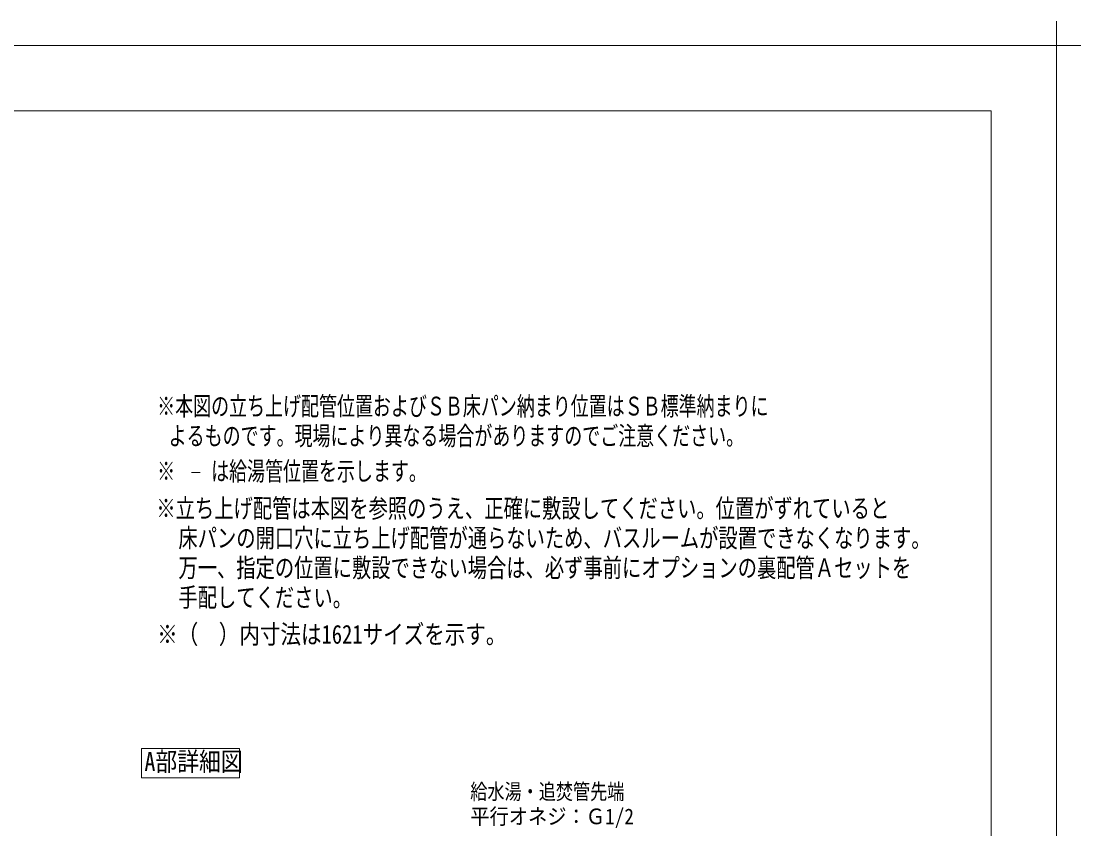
# Model space of a CAD drawing. Units: millimetres on the paper. Extents: x -305 to 305, y -152 to 152.
# Drawn here: x -39.6 to 122.7, y 28.5 to 152.3 of the extents above; entities that cross this region are included whole.
import ezdxf
from ezdxf.enums import TextEntityAlignment as Align

# ---------------------------------------------------------------- set-up
doc = ezdxf.new("R2010")
doc.units = ezdxf.units.MM
for name, color, linetype, lineweight in [('0-1_RV', 7, 'Continuous', 9), ('0-2_0', 7, 'Continuous', 9), ('0-3_1図面枠', 7, 'Continuous', 9), ('0-4_図面枠', 3, 'Continuous', 9), ('0-5_DEFPOINTS', 7, 'Continuous', 9)]:
    doc.layers.add(name, color=color, linetype=linetype, lineweight=lineweight)
doc.styles.add('ＭＳ ゴシック', font='')
doc.styles.get('ＭＳ ゴシック').set_extended_font_data('MS Gothic')

# ---------------------------------------------------------------- blocks, each defined once
blk = doc.blocks.new('DOTFIL')
at = {"layer": '0-2_0'}
blk.add_line((-0.5, 0), (0.5, 0), dxfattribs=at)
blk = doc.blocks.new('グループ-6')
at = {"layer": '0-3_1図面枠'}
for p, q in [((4200, 2895), (4200, 3045)), ((4275, 2970), (4125, 2970))]:
    blk.add_line(p, q, dxfattribs=at)

msp = doc.modelspace()

# ---------------------------------------------------------------- linework, layer by layer
at = {"layer": '0-1_RV'}
for p, q in [((-21.185, 40.763), (-21.185, 36.267)), ((-21.185, 40.763), (-6.185, 40.763)), ((-6.185, 40.763), (-6.185, 36.267)), ((-21.185, 36.267), (-6.185, 36.267))]:
    msp.add_line(p, q, dxfattribs=at)
at = {"layer": '0-4_図面枠'}
msp.add_lwpolyline([(-291.017, -138.498), (108.983, -138.498), (108.983, 138.502), (-291.017, 138.502)], close=True, dxfattribs=at)
at = {"layer": '0-5_DEFPOINTS'}
for p, q in [((118.983, 148.502), (-301.017, 148.502)), ((118.983, -148.498), (118.983, 148.502))]:
    msp.add_line(p, q, dxfattribs=at)

# ---------------------------------------------------------------- block references
at = {"layer": '0-1_RV', "xscale": 1.333333, "yscale": 1.333333}
msp.add_blockref('DOTFIL', (-12.864, 83.047), dxfattribs=at)
at = {"layer": '0-3_1図面枠', "xscale": 0.05, "yscale": 0.05}
msp.add_blockref('グループ-6', (-91.017, 0.002), dxfattribs=at)

# ---------------------------------------------------------------- texts
at = {"layer": '0-1_RV', "style": 'ＭＳ ゴシック'}
for s, height, width, p in [('※本図の立ち上げ配管位置およびＳＢ床パン納まり位置はＳＢ標準納まりに', 2.886, 0.7, (-18.81, 90.942)), (' よるものです。現場により異なる場合がありますのでご注意ください。', 2.886, 0.7, (-18.421, 86.389)), ('※\u3000\u3000は給湯管位置を示します。', 2.886, 0.7, (-18.81, 80.975)), ('※立ち上げ配管は本図を参照のうえ、正確に敷設してください。位置がずれていると', 2.889, 0.75, (-18.931, 75.275)), ('\u3000床パンの開口穴に立ち上げ配管が通らないため、バスルームが設置できなくなります。', 2.889, 0.75, (-18.508, 70.719)), ('\u3000万一、指定の位置に敷設できない場合は、必ず事前にオプションの裏配管Ａセットを', 2.889, 0.75, (-18.508, 66.16)), ('\u3000手配してください。', 2.889, 0.75, (-18.508, 61.613)), ('※（\u3000）内寸法は1621サイズを示す。', 2.886, 0.8, (-18.811, 55.963)), ('A部詳細図', 2.886, 0.85, (-20.754, 36.46)), ('給水湯・追焚管先端', 2.405, 0.8, (29.169, 32.236)), ('平行オネジ：Ｇ1/2', 2.405, 0.9, (29.169, 28.43))]:
    msp.add_text(s, height=height, dxfattribs=dict(at, width=width)).set_placement(p, align=Align.BOTTOM_LEFT)

doc.saveas('drawing.dxf')
